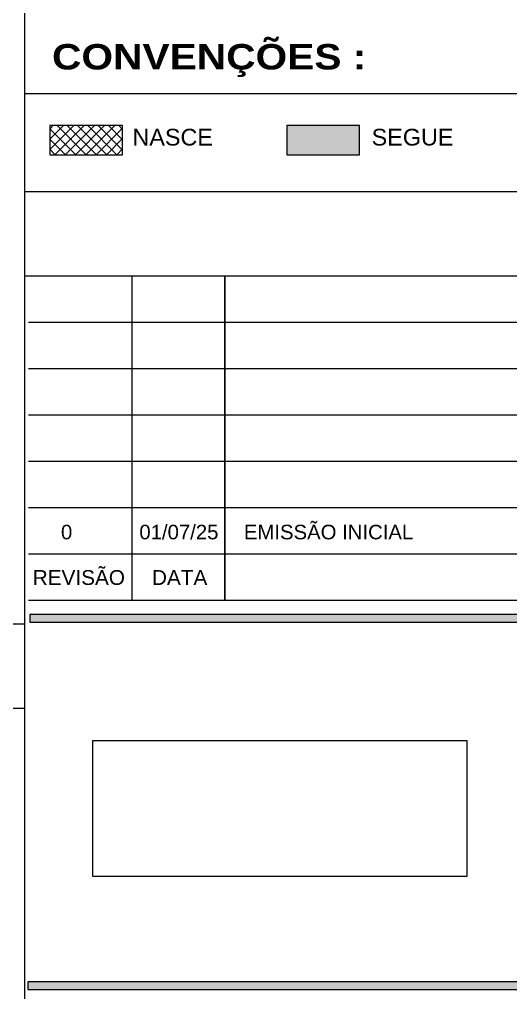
# Model space of a CAD drawing. Extents: x 0 to 7795, y 0 to 4205.
# Drawn here: x 6866 to 7204, y 615 to 1284 of the extents above; entities that cross this region are included whole.
import ezdxf

# ---------------------------------------------------------------- set-up
doc = ezdxf.new("R2010")
doc.units = 0
doc.header["$MEASUREMENT"] = 0
doc.layers.get('0').update_dxf_attribs({"linetype": 'CONTINUOUS'})
for name, color, linetype in [('MTH-18', 1, 'CONTINUOUS'), ('MTH-226', 6, 'CONTINUOUS'), ('MTH-230', 1, 'CONTINUOUS'), ('MTH-CARIMBO-TXT2', 1, 'CONTINUOUS'), ('MTH-CARIMBOEFORMATO', 1, 'CONTINUOUS'), ('MTH-HACHURA-PILAR', 1, 'CONTINUOUS'), ('MTH-PILAR-NASCE', 5, 'CONTINUOUS'), ('MTH-PILAR-SEGUE', 5, 'CONTINUOUS'), ('MTH-SOMBRA25', 253, 'CONTINUOUS'), ('MTH-TXT-NEGRITO', 5, 'CONTINUOUS'), ('MTH-TXT-NOTAS', 3, 'CONTINUOUS')]:
    doc.layers.add(name, color=color, linetype=linetype)
doc.styles.add('TQS_ARIAL', font='arial.ttf')
doc.styles.add('TQS_ARIAL_BLACK', font='ariblk.ttf')
picture_1 = doc.add_image_def('image1.bmp', size_in_pixel=(1014, 369))

msp = doc.modelspace()

# ---------------------------------------------------------------- linework, layer by layer
at = {"layer": 'MTH-18', "linetype": 'Continuous'}
msp.add_line((6870.004113, 1233.542811), (7745.004012, 1233.542811), dxfattribs=at)
at = {"layer": 'MTH-226', "linetype": 'Continuous'}
for p, q in [((6870.004003, 1166.06626), (7745.004003, 1166.06626)), ((6870.004008, 1166.06626), (7745.004008, 1166.06626)), ((5945.004003, 868.478723), (6870.004003, 868.478723))]:
    msp.add_line(p, q, dxfattribs=at)
at = {"layer": 'MTH-230', "linetype": 'Continuous'}
for p, q in [((6870.004003, 49.997781), (6870.004003, 4154.998269)), ((6870.004003, 49.997781), (6870.004003, 1166.06626)), ((5945.004104, 810.478723), (6870.004003, 810.478723))]:
    msp.add_line(p, q, dxfattribs=at)
at = {"layer": 'MTH-CARIMBO-TXT2', "linetype": 'Continuous'}
for points in [[(6873.403091, 874.879051), (6873.403091, 869.750115), (7745.004003, 869.750115), (7745.004003, 874.879051), (6873.403091, 874.879051)], [(7745.015044, 617.011949), (7745.015044, 622.140885), (6872.012834, 622.140885), (6872.012834, 617.011949), (7745.015044, 617.011949)]]:
    msp.add_lwpolyline(points, dxfattribs=at)
for points in [[(6873.403091, 874.879051), (6873.403091, 869.750115), (7745.004003, 869.750115)], [(6873.403091, 874.879051), (7745.004003, 869.750115), (7745.004003, 874.879051)], [(6873.403091, 874.879051), (7745.004003, 874.879051), (6873.403091, 874.879051)], [(7745.015044, 617.011949), (7745.015044, 622.140885), (6872.012834, 622.140885)], [(7745.015044, 617.011949), (6872.012834, 622.140885), (6872.012834, 617.011949)], [(7745.015044, 617.011949), (6872.012834, 617.011949), (7745.015044, 617.011949)]]:
    msp.add_solid(points, dxfattribs=at)
at = {"layer": 'MTH-CARIMBOEFORMATO', "linetype": 'Continuous'}
for p, q in [((6943.571304, 1108.066214), (6943.571304, 884.820456)), ((7007.355807, 1108.066214), (7007.355807, 884.820456)), ((7007.355807, 884.820456), (7007.355807, 1108.066214)), ((6872.477441, 1076.173963), (7745.004003, 1076.173963)), ((6872.477441, 1044.281712), (7745.004003, 1044.281712)), ((6872.477441, 1012.38946), (7745.004003, 1012.38946)), ((6872.477441, 980.497209), (7745.004003, 980.497209)), ((6872.477441, 948.604958), (7007.355807, 948.604958)), ((7007.355807, 948.604958), (7745.015044, 948.604958)), ((6872.477441, 916.712707), (7007.355807, 916.712707)), ((7007.355807, 916.712707), (7745.015044, 916.712707)), ((6872.477441, 884.820456), (7007.355807, 884.820456)), ((7007.355807, 884.820456), (7745.015044, 884.820456))]:
    msp.add_line(p, q, dxfattribs=at)
at = {"layer": 'MTH-HACHURA-PILAR', "linetype": 'Continuous'}
for p, q in [((6887.113431, 1194.903842), (6903.591615, 1211.382026)), ((6887.113431, 1201.97491), (6896.520547, 1211.382026)), ((6887.113431, 1209.045978), (6889.449479, 1211.382026)), ((6887.113431, 1209.259214), (6904.991107, 1191.381538)), ((6890.662194, 1191.381538), (6910.662683, 1211.382026)), ((6892.061686, 1211.382026), (6912.062174, 1191.381538)), ((6897.733262, 1191.381538), (6917.733751, 1211.382026)), ((6899.132754, 1211.382026), (6919.133242, 1191.381538)), ((6904.80433, 1191.381538), (6924.804818, 1211.382026)), ((6906.203822, 1211.382026), (6926.20431, 1191.381538)), ((6911.875398, 1191.381538), (6931.875886, 1211.382026)), ((6913.27489, 1211.382026), (6933.275378, 1191.381538)), ((6918.946466, 1191.381538), (6937.113431, 1209.548503)), ((6920.345957, 1211.382026), (6937.113431, 1194.614553)), ((6927.417025, 1211.382026), (6937.113431, 1201.685621)), ((6934.488093, 1211.382026), (6937.113431, 1208.756689)), ((6887.113431, 1202.188146), (6897.920039, 1191.381538)), ((6926.017533, 1191.381538), (6937.113431, 1202.477435)), ((6887.113431, 1195.117078), (6890.848971, 1191.381538)), ((6933.088601, 1191.381538), (6937.113431, 1195.406367))]:
    msp.add_line(p, q, dxfattribs=at)
at = {"layer": 'MTH-PILAR-NASCE', "linetype": 'Continuous'}
msp.add_lwpolyline([(6887.113431, 1191.381538), (6937.113431, 1191.381538), (6937.113431, 1211.382026), (6887.113431, 1211.382026), (6887.113431, 1191.381538)], dxfattribs=at)
at = {"layer": 'MTH-PILAR-SEGUE', "linetype": 'Continuous'}
msp.add_line((6870.004003, 1108.066214), (7745.004003, 1108.066214), dxfattribs=at)
msp.add_lwpolyline([(7050.113431, 1191.381538), (7100.113431, 1191.381538), (7100.113431, 1211.382026), (7050.113431, 1211.382026), (7050.113431, 1191.381538)], dxfattribs=at)
at = {"layer": 'MTH-SOMBRA25', "linetype": 'Continuous'}
for points in [[(7050.113431, 1191.381538), (7100.113431, 1191.381538), (7100.113431, 1211.382026)], [(7050.113431, 1191.381538), (7100.113431, 1211.382026), (7050.113431, 1211.382026)], [(7050.113431, 1191.381538), (7050.113431, 1211.382026), (7050.113431, 1191.381538)]]:
    msp.add_solid(points, dxfattribs=at)

# ---------------------------------------------------------------- texts
at = {"layer": 'MTH-TXT-NEGRITO', "linetype": 'Continuous', "style": 'TQS_ARIAL_BLACK'}
msp.add_text('CONVENÇÕES :', height=17.5, dxfattribs=at).set_placement((6888.625483, 1250.042811))
at = {"layer": 'MTH-TXT-NOTAS', "linetype": 'Continuous', "style": 'TQS_ARIAL'}
for s, height, p in [('NASCE', 11.500002, (6943.914212, 1197.710151)), ('SEGUE', 11.500002, (7108.347806, 1197.710151)), ('EMISSÃO INICIAL', 10, (7020.513535, 926.712707)), ('0', 10, (6894.773623, 926.712707)), ('01/07/25', 10, (6948.661741, 926.712707)), ('REVISÃO', 10.20552, (6875.391197, 895.328484)), ('DATA', 10.20552, (6957.352294, 895.328484))]:
    msp.add_text(s, height=height, dxfattribs=at).set_placement(p)

# ---------------------------------------------------------------- pictures from other files: only their frames are drawn
at = {"linetype": 'Continuous'}
image = msp.add_image(picture_1, insert=(6916.588762, 694.745814), size_in_units=(257.179894, 93.589133), dxfattribs=at)
image.dxf.flags = 7

doc.saveas('drawing.dxf')
